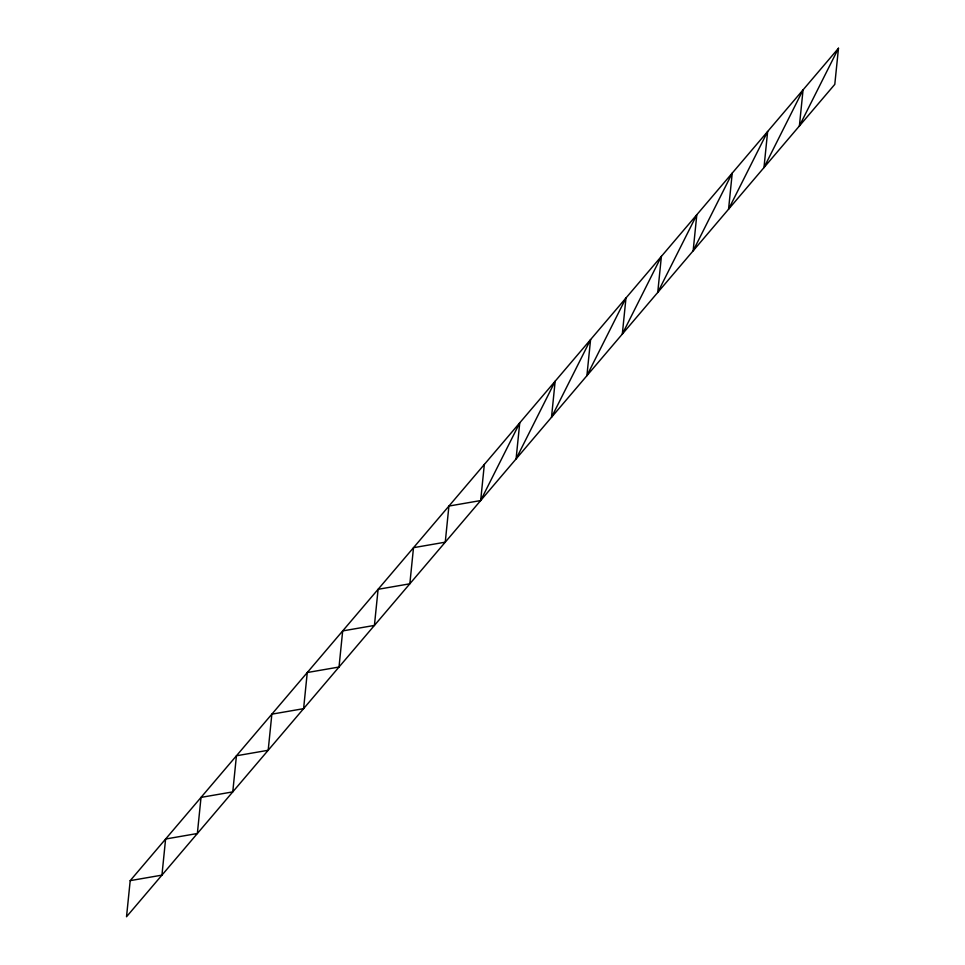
<?xml version="1.0" encoding="UTF-8"?>
<svg xmlns="http://www.w3.org/2000/svg" width="965" height="965" viewBox="0 0 965 965"><rect width="100%" height="100%" fill="white"/><g stroke="black" fill="none" stroke-linecap="round" stroke-linejoin="round"><path stroke-width="1.45" d="M130.203 880.635L126.524 916.75L834.797 84.365L838.476 48.25L130.203 880.635L161.939 875.134L165.606 839.019L197.355 833.507L201.022 797.392L232.77 791.891L236.437 755.776L268.186 750.275L271.853 714.16L303.601 708.66L307.268 672.533L339.017 667.032L342.684 630.917L374.42 625.417L378.099 589.301L409.836 583.801L413.503 547.686L445.251 542.173L448.918 506.058L480.667 500.558L519.749 422.827L516.082 458.942L555.164 381.199L551.498 417.314L590.58 339.584L586.901 375.699L625.983 297.968L622.316 334.083L661.399 256.34L657.732 292.467L696.814 214.725L693.147 250.84L732.23 173.109L728.563 209.224L767.645 131.493L763.978 167.608L803.061 89.866L799.394 125.981L838.476 48.25M480.667 500.558L484.334 464.442"/></g></svg>
